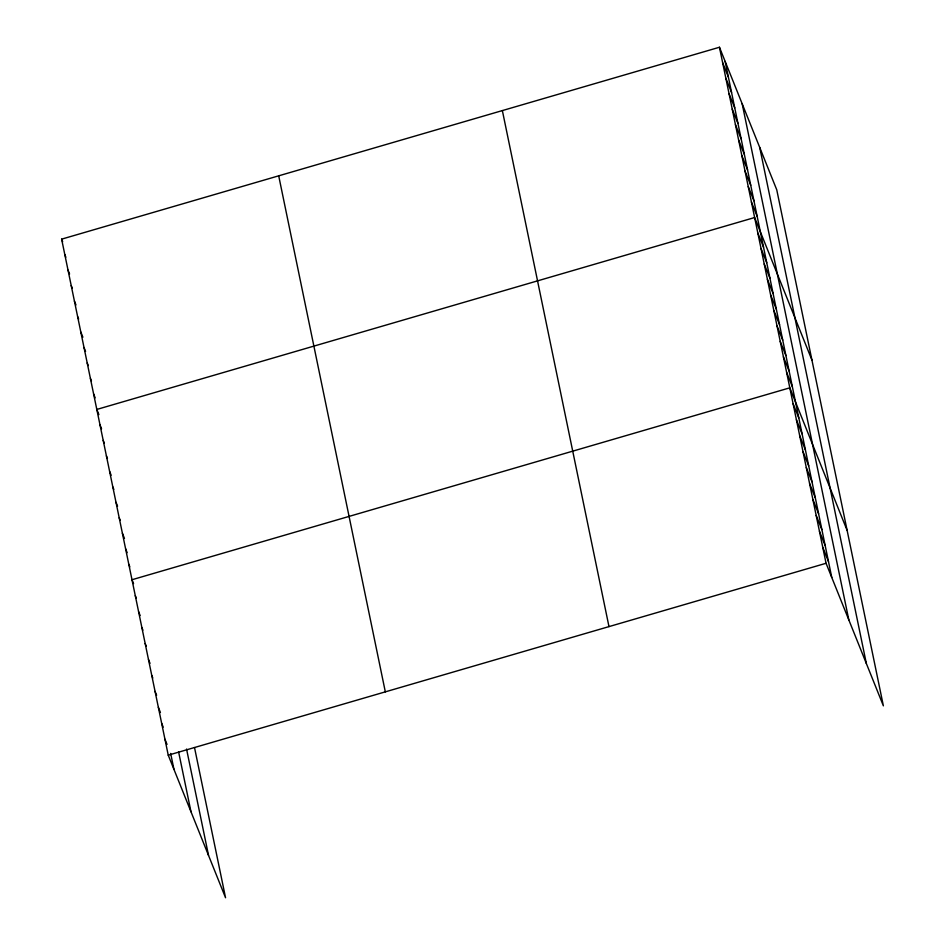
<?xml version="1.0" encoding="UTF-8"?>
<svg xmlns="http://www.w3.org/2000/svg" width="945" height="945" viewBox="0 0 945 945"><rect width="100%" height="100%" fill="white"/><g stroke="black" fill="none" stroke-linecap="round" stroke-linejoin="round"><path stroke-width="1.42" d="M194.516 747.554L225.548 897.75L168.245 755.185L61.626 239.156L719.452 47.25L776.755 189.815L883.374 705.844L826.06 563.279L719.452 47.25M168.245 755.185L826.06 563.279M722.641 62.736L728.347 76.923M725.843 78.211L731.548 92.397M729.044 93.697L734.749 107.884M732.245 109.171L737.939 123.358M735.434 124.657L741.14 138.844M738.636 140.132L744.341 154.318M741.837 155.618L747.542 169.805M745.038 171.092L750.743 185.279M748.239 186.578L753.933 200.765M751.429 202.053L757.134 216.251M811.944 360.104L754.63 217.539L96.815 409.445L98.882 414.607M757.831 233.025L763.536 247.212M761.032 248.5L766.726 262.686M764.221 263.986L769.927 278.173M767.423 279.46L773.128 293.647M770.624 294.946L776.329 309.133M773.825 310.421L779.53 324.608M777.026 325.907L782.72 340.094M780.216 341.381L785.921 355.58M783.417 356.867L789.122 371.054M786.618 372.354L792.323 386.54M847.122 530.393L789.819 387.828L131.993 579.734L133.552 583.608M793.115 403.775L798.808 417.962M796.411 419.734L802.104 433.92M799.706 435.68L805.4 449.867M803.002 451.627L808.696 465.814M806.298 467.574L811.991 481.761M809.593 483.533L815.287 497.72M812.889 499.48L818.583 513.667M816.185 515.427L821.878 529.613M819.48 531.373L825.174 545.572M822.764 547.332L828.47 561.519M61.626 239.156L62.665 241.743M64.827 254.642L65.866 257.217M68.016 270.116L69.576 273.991M71.218 285.603L72.257 288.178M74.419 301.089L75.978 304.952M77.62 316.563L78.659 319.138M80.821 332.049L82.888 337.2M84.01 347.524L85.57 351.398M87.212 363.01L88.251 365.585M90.413 378.484L91.452 381.071M93.614 393.97L95.161 397.833M100.005 424.931L101.564 428.806M103.206 440.405L104.245 442.992M106.407 455.892L107.446 458.467M109.608 471.378L111.156 475.24M112.798 486.852L113.837 489.439M115.999 502.338L117.558 506.201M119.2 517.813L120.239 520.4M122.401 533.299L124.468 538.461M125.602 548.773L127.15 552.648M128.792 564.26L129.831 566.835M135.289 595.693L136.328 598.268M138.584 611.639L140.143 615.514M141.88 627.586L142.919 630.173M145.176 643.533L146.215 646.12M148.471 659.492L150.031 663.355M151.767 675.439L152.806 678.014M155.063 691.386L156.622 695.26M158.358 707.344L160.437 712.495M161.654 723.291L163.213 727.154M164.95 739.238L167.017 744.4M759.721 147.444L866.341 663.473M742.179 103.796L848.799 619.826M725.146 61.437L831.765 577.466M502.362 110.577L608.982 626.606M278.704 175.829L385.324 691.858M186.555 749.054L208.526 855.39M178.617 751.925L190.973 811.743M170.655 753.425L173.951 769.372"/></g></svg>
